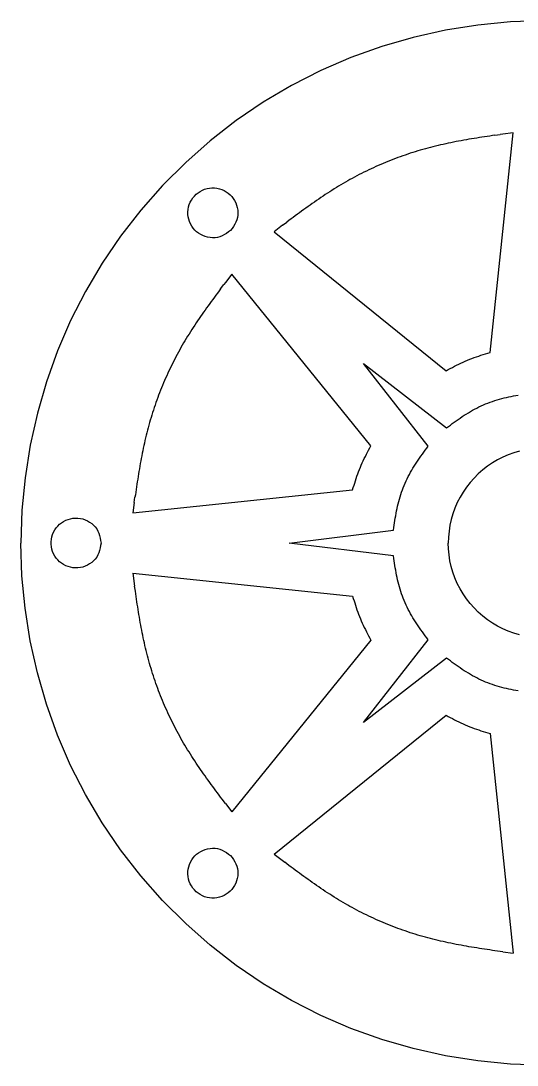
# Model space of a CAD drawing. Extents: x -3475 to 3475, y -2114 to 2114.
# Drawn here: x -1488 to -1187, y 70 to 705 of the extents above; entities that cross this region are included whole.
import ezdxf

# ---------------------------------------------------------------- set-up
doc = ezdxf.new("R2010")
doc.units = 0
doc.header["$MEASUREMENT"] = 0
doc.layers.get('0').update_dxf_attribs({"linetype": 'CONTINUOUS'})

msp = doc.modelspace()

# ---------------------------------------------------------------- linework, layer by layer
for p, q in [((-1170.8, 704.71), (-1190.72, 704.07)), ((-1230.27, 699.03), (-1249.73, 694.67)), ((-1210.57, 702.17), (-1230.27, 699.03)), ((-1190.72, 704.07), (-1210.57, 702.17)), ((-1249.73, 694.67), (-1268.88, 689.11)), ((-1268.88, 689.11), (-1287.65, 682.37)), ((-1287.65, 682.37), (-1305.96, 674.48)), ((-1305.96, 674.48), (-1323.73, 665.46)), ((-1323.73, 665.46), (-1340.88, 655.33)), ((-1340.88, 655.33), (-1357.35, 644.12)), ((-1357.35, 644.12), (-1373.08, 631.9)), ((-1203.3, 634.72), (-1204.89, 634.49)), ((-1201.72, 634.95), (-1203.3, 634.72)), ((-1203.09, 503.18), (-1189.05, 636.73)), ((-1200.14, 635.18), (-1201.72, 634.95)), ((-1200.14, 635.18), (-1196.97, 635.63)), ((-1195.39, 635.85), (-1196.97, 635.63)), ((-1189.05, 636.73), (-1195.39, 635.85)), ((-1373.08, 631.9), (-1388.02, 618.72)), ((-1236.23, 628.58), (-1237.78, 628.19)), ((-1234.68, 628.95), (-1236.23, 628.58)), ((-1233.13, 629.31), (-1234.68, 628.95)), ((-1231.58, 629.67), (-1233.13, 629.31)), ((-1230.02, 630.01), (-1231.58, 629.67)), ((-1228.46, 630.35), (-1230.02, 630.01)), ((-1226.9, 630.67), (-1228.46, 630.35)), ((-1225.34, 630.99), (-1226.9, 630.67)), ((-1223.77, 631.3), (-1225.34, 630.99)), ((-1222.21, 631.6), (-1223.77, 631.3)), ((-1220.64, 631.89), (-1222.21, 631.6)), ((-1219.07, 632.18), (-1220.64, 631.89)), ((-1217.5, 632.46), (-1219.07, 632.18)), ((-1215.93, 632.73), (-1217.5, 632.46)), ((-1214.35, 632.99), (-1215.93, 632.73)), ((-1212.78, 633.26), (-1214.35, 632.99)), ((-1211.2, 633.51), (-1212.78, 633.26)), ((-1209.62, 633.76), (-1211.2, 633.51)), ((-1208.04, 634.01), (-1209.62, 633.76)), ((-1206.47, 634.25), (-1208.04, 634.01)), ((-1204.89, 634.49), (-1206.47, 634.25)), ((-1257.64, 622.13), (-1259.14, 621.58)), ((-1256.13, 622.66), (-1257.64, 622.13)), ((-1254.62, 623.19), (-1256.13, 622.66)), ((-1253.1, 623.7), (-1254.62, 623.19)), ((-1251.58, 624.21), (-1253.1, 623.7)), ((-1250.06, 624.7), (-1251.58, 624.21)), ((-1248.54, 625.18), (-1250.06, 624.7)), ((-1247.01, 625.64), (-1248.54, 625.18)), ((-1245.48, 626.1), (-1247.01, 625.64)), ((-1243.94, 626.54), (-1245.48, 626.1)), ((-1242.41, 626.97), (-1243.94, 626.54)), ((-1240.87, 627.39), (-1242.41, 626.97)), ((-1239.33, 627.8), (-1240.87, 627.39)), ((-1237.78, 628.19), (-1239.33, 627.8)), ((-1388.02, 618.72), (-1402.11, 604.63)), ((-1272.47, 616.12), (-1273.93, 615.45)), ((-1271.01, 616.77), (-1272.47, 616.12)), ((-1269.54, 617.41), (-1271.01, 616.77)), ((-1268.07, 618.04), (-1269.54, 617.41)), ((-1266.59, 618.66), (-1268.07, 618.04)), ((-1265.11, 619.26), (-1266.59, 618.66)), ((-1263.62, 619.86), (-1265.11, 619.26)), ((-1262.13, 620.44), (-1263.62, 619.86)), ((-1260.64, 621.02), (-1262.13, 620.44)), ((-1259.14, 621.58), (-1260.64, 621.02)), ((-1285.39, 609.76), (-1286.8, 609)), ((-1283.98, 610.51), (-1285.39, 609.76)), ((-1282.56, 611.25), (-1283.98, 610.51)), ((-1281.14, 611.98), (-1282.56, 611.25)), ((-1279.71, 612.69), (-1281.14, 611.98)), ((-1278.27, 613.4), (-1279.71, 612.69)), ((-1276.83, 614.1), (-1278.27, 613.4)), ((-1275.38, 614.78), (-1276.83, 614.1)), ((-1273.93, 615.45), (-1275.38, 614.78)), ((-1402.11, 604.63), (-1415.3, 589.69)), ((-1375.04, 602.81), (-1373.55, 603.09)), ((-1373.55, 603.09), (-1372.05, 603.22)), ((-1372.05, 603.22), (-1370.54, 603.2)), ((-1370.54, 603.2), (-1369.04, 603.03)), ((-1369.04, 603.03), (-1367.56, 602.71)), ((-1296.46, 603.39), (-1297.82, 602.55)), ((-1295.1, 604.22), (-1296.46, 603.39)), ((-1293.73, 605.05), (-1295.1, 604.22)), ((-1292.36, 605.86), (-1293.73, 605.05)), ((-1290.98, 606.66), (-1292.36, 605.86)), ((-1289.59, 607.45), (-1290.98, 606.66)), ((-1288.2, 608.23), (-1289.59, 607.45)), ((-1286.8, 609), (-1288.2, 608.23)), ((-1384.52, 595.81), (-1383.68, 597.07)), ((-1383.68, 597.07), (-1382.73, 598.24)), ((-1382.73, 598.24), (-1381.66, 599.31)), ((-1381.66, 599.31), (-1380.48, 600.26)), ((-1380.48, 600.26), (-1379.22, 601.1)), ((-1379.22, 601.1), (-1377.89, 601.81)), ((-1377.89, 601.81), (-1376.49, 602.38)), ((-1376.49, 602.38), (-1375.04, 602.81)), ((-1367.56, 602.71), (-1366.12, 602.24)), ((-1366.12, 602.24), (-1364.73, 601.64)), ((-1364.73, 601.64), (-1363.41, 600.9)), ((-1363.41, 600.9), (-1362.17, 600.03)), ((-1362.17, 600.03), (-1361.03, 599.05)), ((-1361.03, 599.05), (-1359.99, 597.95)), ((-1359.99, 597.95), (-1359.07, 596.76)), ((-1359.07, 596.76), (-1358.27, 595.49)), ((-1305.84, 597.34), (-1307.16, 596.44)), ((-1304.51, 598.23), (-1305.84, 597.34)), ((-1303.18, 599.11), (-1304.51, 598.23)), ((-1301.85, 599.98), (-1303.18, 599.11)), ((-1300.51, 600.85), (-1301.85, 599.98)), ((-1299.17, 601.7), (-1300.51, 600.85)), ((-1297.82, 602.55), (-1299.17, 601.7)), ((-1386.5, 590.14), (-1386.22, 591.62)), ((-1386.22, 591.62), (-1385.8, 593.07)), ((-1385.8, 593.07), (-1385.22, 594.47)), ((-1385.22, 594.47), (-1384.52, 595.81)), ((-1358.27, 595.49), (-1357.59, 594.13)), ((-1357.59, 594.13), (-1357.05, 592.71)), ((-1357.05, 592.71), (-1356.65, 591.24)), ((-1356.65, 591.24), (-1356.39, 589.74)), ((-1314.99, 590.94), (-1316.28, 590.01)), ((-1313.69, 591.87), (-1314.99, 590.94)), ((-1312.39, 592.8), (-1313.69, 591.87)), ((-1311.09, 593.72), (-1312.39, 592.8)), ((-1309.78, 594.63), (-1311.09, 593.72)), ((-1308.47, 595.54), (-1309.78, 594.63)), ((-1307.16, 596.44), (-1308.47, 595.54)), ((-1415.3, 589.69), (-1427.53, 573.95)), ((-1386.63, 588.63), (-1386.5, 590.14)), ((-1386.62, 587.12), (-1386.63, 588.63)), ((-1386.45, 585.62), (-1386.62, 587.12)), ((-1386.13, 584.14), (-1386.45, 585.62)), ((-1385.66, 582.7), (-1386.13, 584.14)), ((-1356.55, 585.22), (-1356.95, 583.79)), ((-1356.33, 586.7), (-1356.55, 585.22)), ((-1356.39, 589.74), (-1356.28, 588.22)), ((-1356.28, 588.22), (-1356.33, 586.7)), ((-1324, 584.31), (-1325.27, 583.35)), ((-1322.72, 585.27), (-1324, 584.31)), ((-1321.43, 586.23), (-1322.72, 585.27)), ((-1320.15, 587.18), (-1321.43, 586.23)), ((-1318.86, 588.12), (-1320.15, 587.18)), ((-1317.58, 589.07), (-1318.86, 588.12)), ((-1316.28, 590.01), (-1317.58, 589.07)), ((-1385.06, 581.31), (-1385.66, 582.7)), ((-1384.32, 579.99), (-1385.06, 581.31)), ((-1383.45, 578.75), (-1384.32, 579.99)), ((-1382.47, 577.61), (-1383.45, 578.75)), ((-1381.37, 576.57), (-1382.47, 577.61)), ((-1359.86, 578.58), (-1360.76, 577.34)), ((-1359, 579.83), (-1359.86, 578.58)), ((-1358.2, 581.11), (-1359, 579.83)), ((-1357.51, 582.42), (-1358.2, 581.11)), ((-1356.95, 583.79), (-1357.51, 582.42)), ((-1329.1, 580.46), (-1334.19, 576.59)), ((-1329.1, 580.46), (-1326.55, 582.39)), ((-1325.27, 583.35), (-1326.55, 582.39)), ((-1427.53, 573.95), (-1438.74, 557.47)), ((-1380.18, 575.65), (-1381.37, 576.57)), ((-1378.91, 574.85), (-1380.18, 575.65)), ((-1377.55, 574.17), (-1378.91, 574.85)), ((-1376.13, 573.63), (-1377.55, 574.17)), ((-1374.66, 573.23), (-1376.13, 573.63)), ((-1373.16, 572.97), (-1374.66, 573.23)), ((-1371.63, 572.86), (-1373.16, 572.97)), ((-1370.12, 572.92), (-1371.63, 572.86)), ((-1368.64, 573.13), (-1370.12, 572.92)), ((-1367.21, 573.53), (-1368.64, 573.13)), ((-1365.84, 574.09), (-1367.21, 573.53)), ((-1364.52, 574.78), (-1365.84, 574.09)), ((-1363.25, 575.58), (-1364.52, 574.78)), ((-1362, 576.44), (-1363.25, 575.58)), ((-1360.76, 577.34), (-1362, 576.44)), ((-1334.19, 576.59), (-1229.84, 492.09)), ((-1438.74, 557.47), (-1448.88, 540.31)), ((-1360.01, 550.78), (-1363.88, 545.69)), ((-1275.51, 446.42), (-1360.01, 550.78)), ((-1448.88, 540.31), (-1457.9, 522.52)), ((-1367.73, 540.58), (-1368.69, 539.3)), ((-1366.77, 541.86), (-1367.73, 540.58)), ((-1366.77, 541.86), (-1364.84, 544.41)), ((-1363.88, 545.69), (-1364.84, 544.41)), ((-1372.48, 534.16), (-1373.42, 532.87)), ((-1371.54, 535.45), (-1372.48, 534.16)), ((-1370.59, 536.74), (-1371.54, 535.45)), ((-1369.64, 538.02), (-1370.59, 536.74)), ((-1368.69, 539.3), (-1369.64, 538.02)), ((-1377.13, 527.68), (-1378.05, 526.37)), ((-1376.21, 528.98), (-1377.13, 527.68)), ((-1375.29, 530.28), (-1376.21, 528.98)), ((-1374.36, 531.58), (-1375.29, 530.28)), ((-1373.42, 532.87), (-1374.36, 531.58)), ((-1457.9, 522.52), (-1465.79, 504.19)), ((-1381.64, 521.1), (-1382.52, 519.77)), ((-1380.75, 522.42), (-1381.64, 521.1)), ((-1379.86, 523.74), (-1380.75, 522.42)), ((-1378.95, 525.06), (-1379.86, 523.74)), ((-1378.05, 526.37), (-1378.95, 525.06)), ((-1385.97, 514.4), (-1386.81, 513.05)), ((-1385.12, 515.75), (-1385.97, 514.4)), ((-1384.26, 517.1), (-1385.12, 515.75)), ((-1383.39, 518.44), (-1384.26, 517.1)), ((-1382.52, 519.77), (-1383.39, 518.44)), ((-1389.27, 508.95), (-1390.07, 507.56)), ((-1388.46, 510.32), (-1389.27, 508.95)), ((-1387.64, 511.69), (-1388.46, 510.32)), ((-1386.81, 513.05), (-1387.64, 511.69)), ((-1465.79, 504.19), (-1472.53, 485.4)), ((-1393.17, 501.98), (-1393.92, 500.57)), ((-1392.42, 503.38), (-1393.17, 501.98)), ((-1391.64, 504.78), (-1392.42, 503.38)), ((-1390.86, 506.18), (-1391.64, 504.78)), ((-1390.07, 507.56), (-1390.86, 506.18)), ((-1210.01, 501), (-1208.63, 501.46)), ((-1208.63, 501.46), (-1207.25, 501.9)), ((-1207.25, 501.9), (-1205.87, 502.33)), ((-1205.87, 502.33), (-1204.48, 502.76)), ((-1204.48, 502.76), (-1203.09, 503.18)), ((-1396.11, 496.29), (-1396.81, 494.86)), ((-1395.39, 497.72), (-1396.11, 496.29)), ((-1394.66, 499.15), (-1395.39, 497.72)), ((-1393.92, 500.57), (-1394.66, 499.15)), ((-1279.92, 496.5), (-1229.58, 457.29)), ((-1240.71, 446.17), (-1279.92, 496.5)), ((-1224.7, 494.8), (-1223.41, 495.45)), ((-1223.41, 495.45), (-1222.1, 496.09)), ((-1222.1, 496.09), (-1220.79, 496.71)), ((-1220.79, 496.71), (-1219.47, 497.32)), ((-1219.47, 497.32), (-1218.15, 497.9)), ((-1218.15, 497.9), (-1216.81, 498.47)), ((-1216.81, 498.47), (-1215.46, 499.02)), ((-1215.46, 499.02), (-1214.11, 499.54)), ((-1214.11, 499.54), (-1212.75, 500.05)), ((-1212.75, 500.05), (-1211.39, 500.53)), ((-1211.39, 500.53), (-1210.01, 501)), ((-1399.53, 489.06), (-1400.18, 487.6)), ((-1398.87, 490.52), (-1399.53, 489.06)), ((-1398.19, 491.97), (-1398.87, 490.52)), ((-1397.51, 493.42), (-1398.19, 491.97)), ((-1396.81, 494.86), (-1397.51, 493.42)), ((-1229.84, 492.09), (-1228.56, 492.78)), ((-1228.56, 492.78), (-1227.27, 493.46)), ((-1227.27, 493.46), (-1225.99, 494.13)), ((-1225.99, 494.13), (-1224.7, 494.8)), ((-1472.53, 485.4), (-1478.08, 466.23)), ((-1402.07, 483.18), (-1402.68, 481.7)), ((-1401.45, 484.66), (-1402.07, 483.18)), ((-1400.82, 486.13), (-1401.45, 484.66)), ((-1400.18, 487.6), (-1400.82, 486.13)), ((-1404.43, 477.23), (-1404.99, 475.73)), ((-1403.86, 478.72), (-1404.43, 477.23)), ((-1403.27, 480.21), (-1403.86, 478.72)), ((-1402.68, 481.7), (-1403.27, 480.21)), ((-1193.17, 475.86), (-1191.73, 476.18)), ((-1191.73, 476.18), (-1190.29, 476.47)), ((-1190.29, 476.47), (-1188.85, 476.75)), ((-1188.85, 476.75), (-1187.4, 477.02)), ((-1187.4, 477.02), (-1185.95, 477.26)), ((-1407.12, 469.69), (-1407.62, 468.17)), ((-1406.6, 471.2), (-1407.12, 469.69)), ((-1406.08, 472.72), (-1406.6, 471.2)), ((-1405.54, 474.22), (-1406.08, 472.72)), ((-1404.99, 475.73), (-1405.54, 474.22)), ((-1211.16, 469.41), (-1209.84, 470.06)), ((-1209.84, 470.06), (-1208.5, 470.69)), ((-1208.5, 470.69), (-1207.15, 471.3)), ((-1207.15, 471.3), (-1205.8, 471.88)), ((-1205.8, 471.88), (-1204.43, 472.43)), ((-1204.43, 472.43), (-1203.05, 472.95)), ((-1203.05, 472.95), (-1201.66, 473.45)), ((-1201.66, 473.45), (-1200.26, 473.92)), ((-1200.26, 473.92), (-1198.86, 474.36)), ((-1198.86, 474.36), (-1197.45, 474.78)), ((-1197.45, 474.78), (-1196.03, 475.17)), ((-1196.03, 475.17), (-1194.6, 475.53)), ((-1194.6, 475.53), (-1193.17, 475.86)), ((-1478.08, 466.23), (-1482.44, 446.77)), ((-1409.06, 463.6), (-1409.51, 462.07)), ((-1408.59, 465.13), (-1409.06, 463.6)), ((-1408.11, 466.65), (-1408.59, 465.13)), ((-1407.62, 468.17), (-1408.11, 466.65)), ((-1222.44, 462.5), (-1221.23, 463.34)), ((-1221.23, 463.34), (-1220.02, 464.17)), ((-1220.02, 464.17), (-1218.79, 464.98)), ((-1218.79, 464.98), (-1217.55, 465.77)), ((-1217.55, 465.77), (-1216.3, 466.54)), ((-1216.3, 466.54), (-1215.04, 467.3)), ((-1215.04, 467.3), (-1213.76, 468.03)), ((-1213.76, 468.03), (-1212.47, 468.73)), ((-1212.47, 468.73), (-1211.16, 469.41)), ((-1410.81, 457.45), (-1411.21, 455.91)), ((-1410.39, 458.99), (-1410.81, 457.45)), ((-1409.96, 460.53), (-1410.39, 458.99)), ((-1409.51, 462.07), (-1409.96, 460.53)), ((-1229.58, 457.29), (-1228.4, 458.17)), ((-1228.4, 458.17), (-1227.22, 459.05)), ((-1227.22, 459.05), (-1226.03, 459.92)), ((-1226.03, 459.92), (-1224.84, 460.79)), ((-1224.84, 460.79), (-1223.64, 461.65)), ((-1223.64, 461.65), (-1222.44, 462.5)), ((-1412.37, 451.27), (-1412.73, 449.72)), ((-1411.99, 452.82), (-1412.37, 451.27)), ((-1411.61, 454.37), (-1411.99, 452.82)), ((-1411.21, 455.91), (-1411.61, 454.37)), ((-1482.44, 446.77), (-1485.58, 427.08)), ((-1413.76, 445.05), (-1414.09, 443.49)), ((-1413.43, 446.61), (-1413.76, 445.05)), ((-1413.08, 448.16), (-1413.43, 446.61)), ((-1412.73, 449.72), (-1413.08, 448.16)), ((-1276.87, 443.86), (-1276.19, 445.14)), ((-1276.19, 445.14), (-1275.51, 446.42)), ((-1242.47, 443.8), (-1241.59, 444.99)), ((-1241.59, 444.99), (-1240.71, 446.17)), ((-1415.01, 438.79), (-1415.31, 437.23)), ((-1414.71, 440.36), (-1415.01, 438.79)), ((-1414.4, 441.93), (-1414.71, 440.36)), ((-1414.09, 443.49), (-1414.4, 441.93)), ((-1280.13, 437.38), (-1279.51, 438.69)), ((-1279.51, 438.69), (-1278.87, 439.99)), ((-1278.87, 439.99), (-1278.21, 441.29)), ((-1278.21, 441.29), (-1277.55, 442.58)), ((-1277.55, 442.58), (-1276.87, 443.86)), ((-1246.77, 437.82), (-1245.93, 439.03)), ((-1245.93, 439.03), (-1245.08, 440.23)), ((-1245.08, 440.23), (-1244.22, 441.43)), ((-1244.22, 441.43), (-1243.35, 442.62)), ((-1243.35, 442.62), (-1242.47, 443.8)), ((-1198.61, 437.94), (-1201.72, 436.1)), ((-1195.38, 439.58), (-1198.61, 437.94)), ((-1192.05, 441.02), (-1195.38, 439.58)), ((-1188.63, 442.24), (-1192.05, 441.02)), ((-1185.15, 443.25), (-1188.63, 442.24)), ((-1416.14, 432.51), (-1416.41, 430.94)), ((-1415.87, 434.09), (-1416.14, 432.51)), ((-1415.59, 435.66), (-1415.87, 434.09)), ((-1415.31, 437.23), (-1415.59, 435.66)), ((-1282.96, 430.7), (-1282.43, 432.05)), ((-1282.43, 432.05), (-1281.88, 433.4)), ((-1281.88, 433.4), (-1281.32, 434.73)), ((-1281.32, 434.73), (-1280.73, 436.06)), ((-1280.73, 436.06), (-1280.13, 437.38)), ((-1251.45, 430.35), (-1250.72, 431.62)), ((-1250.72, 431.62), (-1249.97, 432.89)), ((-1249.97, 432.89), (-1249.2, 434.14)), ((-1249.2, 434.14), (-1248.4, 435.38)), ((-1248.4, 435.38), (-1247.59, 436.6)), ((-1247.59, 436.6), (-1246.77, 437.82)), ((-1207.58, 431.84), (-1210.3, 429.45)), ((-1204.72, 434.06), (-1207.58, 431.84)), ((-1201.72, 436.1), (-1204.72, 434.06)), ((-1485.58, 427.08), (-1487.48, 407.26)), ((-1417.18, 426.21), (-1417.42, 424.63)), ((-1416.93, 427.79), (-1417.18, 426.21)), ((-1416.67, 429.36), (-1416.93, 427.79)), ((-1416.41, 430.94), (-1416.67, 429.36)), ((-1285.31, 423.84), (-1284.87, 425.22)), ((-1284.87, 425.22), (-1284.42, 426.6)), ((-1284.42, 426.6), (-1283.95, 427.97)), ((-1283.95, 427.97), (-1283.46, 429.34)), ((-1283.46, 429.34), (-1282.96, 430.7)), ((-1254.12, 425.09), (-1253.49, 426.42)), ((-1253.49, 426.42), (-1252.83, 427.74)), ((-1252.83, 427.74), (-1252.15, 429.05)), ((-1252.15, 429.05), (-1251.45, 430.35)), ((-1212.86, 426.88), (-1215.26, 424.17)), ((-1210.3, 429.45), (-1212.86, 426.88)), ((-1420.14, 405.64), (-1286.6, 419.68)), ((-1418.14, 419.89), (-1418.37, 418.31)), ((-1417.9, 421.47), (-1418.14, 419.89)), ((-1417.67, 423.05), (-1417.9, 421.47)), ((-1417.42, 424.63), (-1417.67, 423.05)), ((-1286.6, 419.68), (-1286.17, 421.07)), ((-1286.17, 421.07), (-1285.75, 422.45)), ((-1285.75, 422.45), (-1285.31, 423.84)), ((-1256.87, 418.24), (-1256.38, 419.63)), ((-1256.38, 419.63), (-1255.85, 421.01)), ((-1255.85, 421.01), (-1255.3, 422.38)), ((-1255.3, 422.38), (-1254.72, 423.74)), ((-1254.72, 423.74), (-1254.12, 425.09)), ((-1217.48, 421.31), (-1219.52, 418.31)), ((-1215.26, 424.17), (-1217.48, 421.31)), ((-1419.27, 411.98), (-1418.82, 415.14)), ((-1418.6, 416.73), (-1418.82, 415.14)), ((-1418.37, 418.31), (-1418.6, 416.73)), ((-1258.95, 411.18), (-1258.59, 412.61)), ((-1258.59, 412.61), (-1258.2, 414.03)), ((-1258.2, 414.03), (-1257.79, 415.44)), ((-1257.79, 415.44), (-1257.35, 416.85)), ((-1257.35, 416.85), (-1256.87, 418.24)), ((-1221.36, 415.19), (-1223, 411.95)), ((-1219.52, 418.31), (-1221.36, 415.19)), ((-1487.48, 407.26), (-1488.12, 387.38)), ((-1419.27, 411.98), (-1420.14, 405.64)), ((-1260.18, 405.43), (-1259.9, 406.88)), ((-1259.9, 406.88), (-1259.6, 408.32)), ((-1259.6, 408.32), (-1259.29, 409.75)), ((-1259.29, 409.75), (-1258.95, 411.18)), ((-1224.44, 408.62), (-1225.66, 405.21)), ((-1223, 411.95), (-1224.44, 408.62)), ((-1463.46, 399.7), (-1462.19, 400.52)), ((-1462.19, 400.52), (-1460.84, 401.2)), ((-1460.84, 401.2), (-1459.43, 401.75)), ((-1459.43, 401.75), (-1457.97, 402.16)), ((-1457.97, 402.16), (-1456.48, 402.43)), ((-1456.48, 402.43), (-1454.98, 402.54)), ((-1454.98, 402.54), (-1453.47, 402.5)), ((-1453.47, 402.5), (-1451.98, 402.31)), ((-1451.98, 402.31), (-1450.51, 401.98)), ((-1450.51, 401.98), (-1449.07, 401.5)), ((-1449.07, 401.5), (-1447.69, 400.88)), ((-1447.69, 400.88), (-1446.36, 400.12)), ((-1446.36, 400.12), (-1445.11, 399.24)), ((-1261.16, 399.62), (-1260.93, 401.08)), ((-1260.93, 401.08), (-1260.69, 402.53)), ((-1260.69, 402.53), (-1260.44, 403.98)), ((-1260.44, 403.98), (-1260.18, 405.43)), ((-1226.67, 401.72), (-1227.46, 398.18)), ((-1225.66, 405.21), (-1226.67, 401.72)), ((-1468.85, 392.57), (-1468.27, 393.97)), ((-1468.27, 393.97), (-1467.54, 395.29)), ((-1467.54, 395.29), (-1466.69, 396.54)), ((-1466.69, 396.54), (-1465.72, 397.7)), ((-1465.72, 397.7), (-1464.64, 398.75)), ((-1464.64, 398.75), (-1463.46, 399.7)), ((-1445.11, 399.24), (-1443.96, 398.24)), ((-1443.96, 398.24), (-1442.93, 397.13)), ((-1442.93, 397.13), (-1442.04, 395.93)), ((-1442.04, 395.93), (-1441.3, 394.64)), ((-1441.3, 394.64), (-1440.73, 393.27)), ((-1325.12, 387.38), (-1261.81, 395.25)), ((-1261.81, 395.25), (-1261.6, 396.71)), ((-1261.6, 396.71), (-1261.38, 398.17)), ((-1261.38, 398.17), (-1261.16, 399.62)), ((-1228.03, 394.6), (-1228.38, 391)), ((-1227.46, 398.18), (-1228.03, 394.6)), ((-1487.48, 367.51), (-1488.12, 387.38)), ((-1469.75, 388.14), (-1469.6, 389.65)), ((-1469.75, 386.63), (-1469.75, 388.14)), ((-1469.6, 389.65), (-1469.3, 391.13)), ((-1469.3, 391.13), (-1468.85, 392.57)), ((-1440.73, 393.27), (-1440.29, 391.85)), ((-1440.29, 391.85), (-1439.95, 390.39)), ((-1439.95, 390.39), (-1439.68, 388.89)), ((-1439.68, 388.89), (-1439.44, 387.38)), ((-1439.44, 387.38), (-1439.68, 385.87)), ((-1261.81, 379.52), (-1325.12, 387.38)), ((-1228.38, 391), (-1228.5, 387.38)), ((-1228.38, 383.77), (-1228.5, 387.38)), ((-1469.6, 385.12), (-1469.75, 386.63)), ((-1469.3, 383.64), (-1469.6, 385.12)), ((-1468.85, 382.2), (-1469.3, 383.64)), ((-1468.27, 380.8), (-1468.85, 382.2)), ((-1467.55, 379.47), (-1468.27, 380.8)), ((-1440.73, 381.49), (-1441.31, 380.13)), ((-1440.29, 382.91), (-1440.73, 381.49)), ((-1439.95, 384.38), (-1440.29, 382.91)), ((-1439.68, 385.87), (-1439.95, 384.38)), ((-1228.03, 380.17), (-1228.38, 383.77)), ((-1466.69, 378.23), (-1467.55, 379.47)), ((-1465.72, 377.07), (-1466.69, 378.23)), ((-1464.64, 376.01), (-1465.72, 377.07)), ((-1463.46, 375.07), (-1464.64, 376.01)), ((-1462.19, 374.25), (-1463.46, 375.07)), ((-1446.37, 374.64), (-1447.69, 373.89)), ((-1445.12, 375.53), (-1446.37, 374.64)), ((-1443.97, 376.53), (-1445.12, 375.53)), ((-1442.93, 377.63), (-1443.97, 376.53)), ((-1442.04, 378.84), (-1442.93, 377.63)), ((-1441.31, 380.13), (-1442.04, 378.84)), ((-1261.59, 378.06), (-1261.81, 379.52)), ((-1261.37, 376.6), (-1261.59, 378.06)), ((-1261.15, 375.14), (-1261.37, 376.6)), ((-1260.92, 373.69), (-1261.15, 375.14)), ((-1227.46, 376.59), (-1228.03, 380.17)), ((-1226.67, 373.05), (-1227.46, 376.59)), ((-1460.84, 373.56), (-1462.19, 374.25)), ((-1459.43, 373.01), (-1460.84, 373.56)), ((-1457.98, 372.6), (-1459.43, 373.01)), ((-1456.49, 372.34), (-1457.98, 372.6)), ((-1454.98, 372.22), (-1456.49, 372.34)), ((-1453.48, 372.26), (-1454.98, 372.22)), ((-1451.98, 372.45), (-1453.48, 372.26)), ((-1450.51, 372.79), (-1451.98, 372.45)), ((-1449.08, 373.27), (-1450.51, 372.79)), ((-1447.69, 373.89), (-1449.08, 373.27)), ((-1420.14, 369.13), (-1286.6, 355.09)), ((-1420.14, 369.13), (-1419.05, 361.21)), ((-1260.68, 372.23), (-1260.92, 373.69)), ((-1260.43, 370.78), (-1260.68, 372.23)), ((-1260.17, 369.34), (-1260.43, 370.78)), ((-1259.89, 367.89), (-1260.17, 369.34)), ((-1225.66, 369.56), (-1226.67, 373.05)), ((-1224.44, 366.15), (-1225.66, 369.56)), ((-1485.58, 347.68), (-1487.48, 367.51)), ((-1259.59, 366.45), (-1259.89, 367.89)), ((-1259.28, 365.02), (-1259.59, 366.45)), ((-1258.94, 363.58), (-1259.28, 365.02)), ((-1258.58, 362.16), (-1258.94, 363.58)), ((-1258.19, 360.74), (-1258.58, 362.16)), ((-1223, 362.81), (-1224.44, 366.15)), ((-1221.36, 359.58), (-1223, 362.81)), ((-1418.6, 358.04), (-1419.05, 361.21)), ((-1418.37, 356.46), (-1418.6, 358.04)), ((-1418.14, 354.88), (-1418.37, 356.46)), ((-1257.78, 359.33), (-1258.19, 360.74)), ((-1257.33, 357.92), (-1257.78, 359.33)), ((-1256.86, 356.53), (-1257.33, 357.92)), ((-1256.37, 355.14), (-1256.86, 356.53)), ((-1219.52, 356.46), (-1221.36, 359.58)), ((-1217.48, 353.46), (-1219.52, 356.46)), ((-1417.9, 353.3), (-1418.14, 354.88)), ((-1417.67, 351.72), (-1417.9, 353.3)), ((-1417.42, 350.14), (-1417.67, 351.72)), ((-1417.18, 348.56), (-1417.42, 350.14)), ((-1286.6, 355.09), (-1286.17, 353.7)), ((-1286.17, 353.7), (-1285.75, 352.31)), ((-1285.75, 352.31), (-1285.31, 350.93)), ((-1285.31, 350.93), (-1284.87, 349.55)), ((-1284.87, 349.55), (-1284.42, 348.17)), ((-1255.84, 353.76), (-1256.37, 355.14)), ((-1255.29, 352.39), (-1255.84, 353.76)), ((-1254.71, 351.03), (-1255.29, 352.39)), ((-1254.11, 349.68), (-1254.71, 351.03)), ((-1253.48, 348.35), (-1254.11, 349.68)), ((-1215.26, 350.6), (-1217.48, 353.46)), ((-1212.86, 347.89), (-1215.26, 350.6)), ((-1482.44, 328), (-1485.58, 347.68)), ((-1416.93, 346.98), (-1417.18, 348.56)), ((-1416.67, 345.4), (-1416.93, 346.98)), ((-1416.41, 343.83), (-1416.67, 345.4)), ((-1416.14, 342.26), (-1416.41, 343.83)), ((-1284.42, 348.17), (-1283.95, 346.8)), ((-1283.95, 346.8), (-1283.46, 345.43)), ((-1283.46, 345.43), (-1282.96, 344.07)), ((-1282.96, 344.07), (-1282.43, 342.72)), ((-1282.43, 342.72), (-1281.88, 341.37)), ((-1252.82, 347.03), (-1253.48, 348.35)), ((-1252.14, 345.72), (-1252.82, 347.03)), ((-1251.44, 344.43), (-1252.14, 345.72)), ((-1250.71, 343.15), (-1251.44, 344.43)), ((-1249.96, 341.88), (-1250.71, 343.15)), ((-1210.3, 345.32), (-1212.86, 347.89)), ((-1207.58, 342.93), (-1210.3, 345.32)), ((-1204.72, 340.7), (-1207.58, 342.93)), ((-1415.87, 340.68), (-1416.14, 342.26)), ((-1415.59, 339.11), (-1415.87, 340.68)), ((-1415.31, 337.54), (-1415.59, 339.11)), ((-1415.01, 335.97), (-1415.31, 337.54)), ((-1281.88, 341.37), (-1281.32, 340.04)), ((-1281.32, 340.04), (-1280.73, 338.71)), ((-1280.73, 338.71), (-1280.13, 337.39)), ((-1280.13, 337.39), (-1279.51, 336.08)), ((-1249.19, 340.63), (-1249.96, 341.88)), ((-1248.39, 339.39), (-1249.19, 340.63)), ((-1247.58, 338.17), (-1248.39, 339.39)), ((-1246.76, 336.95), (-1247.58, 338.17)), ((-1245.92, 335.74), (-1246.76, 336.95)), ((-1201.72, 338.67), (-1204.72, 340.7)), ((-1198.61, 336.83), (-1201.72, 338.67)), ((-1195.38, 335.18), (-1198.61, 336.83)), ((-1414.71, 334.41), (-1415.01, 335.97)), ((-1414.4, 332.84), (-1414.71, 334.41)), ((-1414.09, 331.28), (-1414.4, 332.84)), ((-1413.76, 329.72), (-1414.09, 331.28)), ((-1279.51, 336.08), (-1278.87, 334.78)), ((-1278.87, 334.78), (-1278.21, 333.48)), ((-1278.21, 333.48), (-1277.55, 332.19)), ((-1277.55, 332.19), (-1276.87, 330.91)), ((-1276.87, 330.91), (-1276.19, 329.63)), ((-1245.07, 334.54), (-1245.92, 335.74)), ((-1244.21, 333.35), (-1245.07, 334.54)), ((-1243.34, 332.16), (-1244.21, 333.35)), ((-1242.47, 330.97), (-1243.34, 332.16)), ((-1241.59, 329.78), (-1242.47, 330.97)), ((-1192.05, 333.75), (-1195.38, 335.18)), ((-1188.63, 332.53), (-1192.05, 333.75)), ((-1185.15, 331.51), (-1188.63, 332.53)), ((-1478.08, 308.53), (-1482.44, 328)), ((-1413.43, 328.16), (-1413.76, 329.72)), ((-1413.08, 326.61), (-1413.43, 328.16)), ((-1412.73, 325.05), (-1413.08, 326.61)), ((-1412.37, 323.5), (-1412.73, 325.05)), ((-1275.51, 328.34), (-1360.01, 223.99)), ((-1279.92, 278.27), (-1240.71, 328.6)), ((-1276.19, 329.63), (-1275.51, 328.34)), ((-1240.71, 328.6), (-1241.59, 329.78)), ((-1411.99, 321.95), (-1412.37, 323.5)), ((-1411.61, 320.4), (-1411.99, 321.95)), ((-1411.21, 318.86), (-1411.61, 320.4)), ((-1410.81, 317.31), (-1411.21, 318.86)), ((-1229.58, 317.48), (-1279.92, 278.27)), ((-1228.4, 316.6), (-1229.58, 317.48)), ((-1410.39, 315.77), (-1410.81, 317.31)), ((-1409.96, 314.24), (-1410.39, 315.77)), ((-1409.51, 312.7), (-1409.96, 314.24)), ((-1409.06, 311.17), (-1409.51, 312.7)), ((-1408.59, 309.64), (-1409.06, 311.17)), ((-1227.22, 315.72), (-1228.4, 316.6)), ((-1226.03, 314.84), (-1227.22, 315.72)), ((-1224.84, 313.98), (-1226.03, 314.84)), ((-1223.64, 313.12), (-1224.84, 313.98)), ((-1222.44, 312.26), (-1223.64, 313.12)), ((-1221.23, 311.43), (-1222.44, 312.26)), ((-1220.02, 310.6), (-1221.23, 311.43)), ((-1472.53, 289.37), (-1478.08, 308.53)), ((-1408.11, 308.12), (-1408.59, 309.64)), ((-1407.62, 306.6), (-1408.11, 308.12)), ((-1407.12, 305.08), (-1407.62, 306.6)), ((-1406.6, 303.56), (-1407.12, 305.08)), ((-1218.79, 309.79), (-1220.02, 310.6)), ((-1217.55, 309), (-1218.79, 309.79)), ((-1216.3, 308.22), (-1217.55, 309)), ((-1215.04, 307.47), (-1216.3, 308.22)), ((-1213.76, 306.74), (-1215.04, 307.47)), ((-1212.46, 306.04), (-1213.76, 306.74)), ((-1211.16, 305.36), (-1212.46, 306.04)), ((-1209.83, 304.7), (-1211.16, 305.36)), ((-1208.5, 304.07), (-1209.83, 304.7)), ((-1406.08, 302.05), (-1406.6, 303.56)), ((-1405.54, 300.55), (-1406.08, 302.05)), ((-1404.99, 299.04), (-1405.54, 300.55)), ((-1404.43, 297.54), (-1404.99, 299.04)), ((-1207.15, 303.47), (-1208.5, 304.07)), ((-1205.8, 302.89), (-1207.15, 303.47)), ((-1204.43, 302.34), (-1205.8, 302.89)), ((-1203.05, 301.82), (-1204.43, 302.34)), ((-1201.66, 301.32), (-1203.05, 301.82)), ((-1200.26, 300.85), (-1201.66, 301.32)), ((-1198.86, 300.4), (-1200.26, 300.85)), ((-1197.44, 299.99), (-1198.86, 300.4)), ((-1196.02, 299.6), (-1197.44, 299.99)), ((-1194.6, 299.24), (-1196.02, 299.6)), ((-1193.17, 298.9), (-1194.6, 299.24)), ((-1191.73, 298.59), (-1193.17, 298.9)), ((-1190.29, 298.29), (-1191.73, 298.59)), ((-1188.85, 298.01), (-1190.29, 298.29)), ((-1403.86, 296.05), (-1404.43, 297.54)), ((-1403.27, 294.56), (-1403.86, 296.05)), ((-1402.68, 293.07), (-1403.27, 294.56)), ((-1402.07, 291.59), (-1402.68, 293.07)), ((-1187.4, 297.75), (-1188.85, 298.01)), ((-1185.95, 297.5), (-1187.4, 297.75)), ((-1465.79, 270.58), (-1472.53, 289.37)), ((-1401.45, 290.11), (-1402.07, 291.59)), ((-1400.82, 288.64), (-1401.45, 290.11)), ((-1400.18, 287.17), (-1400.82, 288.64)), ((-1399.53, 285.71), (-1400.18, 287.17)), ((-1398.87, 284.25), (-1399.53, 285.71)), ((-1398.19, 282.8), (-1398.87, 284.25)), ((-1397.51, 281.35), (-1398.19, 282.8)), ((-1396.81, 279.91), (-1397.51, 281.35)), ((-1396.11, 278.48), (-1396.81, 279.91)), ((-1334.19, 198.17), (-1229.84, 282.68)), ((-1229.84, 282.68), (-1228.56, 281.99)), ((-1228.56, 281.99), (-1227.27, 281.31)), ((-1227.27, 281.31), (-1225.99, 280.64)), ((-1225.99, 280.64), (-1224.7, 279.97)), ((-1224.7, 279.97), (-1223.41, 279.32)), ((-1223.41, 279.32), (-1222.1, 278.68)), ((-1395.39, 277.05), (-1396.11, 278.48)), ((-1394.66, 275.62), (-1395.39, 277.05)), ((-1393.92, 274.2), (-1394.66, 275.62)), ((-1393.17, 272.79), (-1393.92, 274.2)), ((-1222.1, 278.68), (-1220.79, 278.05)), ((-1220.79, 278.05), (-1219.47, 277.45)), ((-1219.47, 277.45), (-1218.15, 276.87)), ((-1218.15, 276.87), (-1216.81, 276.3)), ((-1216.81, 276.3), (-1215.46, 275.75)), ((-1215.46, 275.75), (-1214.11, 275.23)), ((-1214.11, 275.23), (-1212.75, 274.72)), ((-1212.75, 274.72), (-1211.39, 274.23)), ((-1211.39, 274.23), (-1210.01, 273.77)), ((-1210.01, 273.77), (-1208.63, 273.31)), ((-1208.63, 273.31), (-1207.25, 272.87)), ((-1457.9, 252.25), (-1465.79, 270.58)), ((-1392.42, 271.38), (-1393.17, 272.79)), ((-1391.64, 269.98), (-1392.42, 271.38)), ((-1390.86, 268.59), (-1391.64, 269.98)), ((-1390.07, 267.2), (-1390.86, 268.59)), ((-1389.27, 265.82), (-1390.07, 267.2)), ((-1207.25, 272.87), (-1205.87, 272.44)), ((-1205.87, 272.44), (-1204.48, 272.01)), ((-1204.48, 272.01), (-1203.09, 271.59)), ((-1203.09, 271.59), (-1189.05, 138.04)), ((-1388.46, 264.45), (-1389.27, 265.82)), ((-1387.64, 263.08), (-1388.46, 264.45)), ((-1386.81, 261.72), (-1387.64, 263.08)), ((-1385.97, 260.37), (-1386.81, 261.72)), ((-1385.12, 259.02), (-1385.97, 260.37)), ((-1384.26, 257.67), (-1385.12, 259.02)), ((-1383.39, 256.33), (-1384.26, 257.67)), ((-1382.52, 255), (-1383.39, 256.33)), ((-1381.64, 253.67), (-1382.52, 255)), ((-1448.88, 234.46), (-1457.9, 252.25)), ((-1380.75, 252.35), (-1381.64, 253.67)), ((-1379.86, 251.03), (-1380.75, 252.35)), ((-1378.95, 249.71), (-1379.86, 251.03)), ((-1378.05, 248.4), (-1378.95, 249.71)), ((-1377.13, 247.09), (-1378.05, 248.4)), ((-1376.21, 245.79), (-1377.13, 247.09)), ((-1375.29, 244.49), (-1376.21, 245.79)), ((-1374.36, 243.19), (-1375.29, 244.49)), ((-1373.42, 241.9), (-1374.36, 243.19)), ((-1372.48, 240.61), (-1373.42, 241.9)), ((-1371.54, 239.32), (-1372.48, 240.61)), ((-1370.59, 238.03), (-1371.54, 239.32)), ((-1369.64, 236.75), (-1370.59, 238.03)), ((-1368.69, 235.47), (-1369.64, 236.75)), ((-1367.73, 234.19), (-1368.69, 235.47)), ((-1438.74, 217.3), (-1448.88, 234.46)), ((-1366.77, 232.91), (-1367.73, 234.19)), ((-1365.81, 231.63), (-1366.77, 232.91)), ((-1363.88, 229.08), (-1365.81, 231.63)), ((-1363.88, 229.08), (-1360.01, 223.99)), ((-1427.53, 200.82), (-1438.74, 217.3)), ((-1415.3, 185.08), (-1427.53, 200.82)), ((-1383.45, 196.01), (-1382.47, 197.16)), ((-1382.47, 197.16), (-1381.38, 198.19)), ((-1381.38, 198.19), (-1380.18, 199.12)), ((-1380.18, 199.12), (-1378.91, 199.92)), ((-1378.91, 199.92), (-1377.55, 200.59)), ((-1377.55, 200.59), (-1376.14, 201.13)), ((-1376.14, 201.13), (-1374.66, 201.54)), ((-1374.66, 201.54), (-1373.16, 201.8)), ((-1373.16, 201.8), (-1371.64, 201.9)), ((-1371.64, 201.9), (-1370.12, 201.85)), ((-1370.12, 201.85), (-1368.64, 201.63)), ((-1368.64, 201.63), (-1367.21, 201.24)), ((-1367.21, 201.24), (-1365.84, 200.68)), ((-1365.84, 200.68), (-1364.53, 199.99)), ((-1364.53, 199.99), (-1363.25, 199.19)), ((-1363.25, 199.19), (-1362, 198.33)), ((-1362, 198.33), (-1360.76, 197.43)), ((-1360.76, 197.43), (-1359.86, 196.19)), ((-1334.19, 198.17), (-1327.83, 193.34)), ((-1386.45, 189.15), (-1386.13, 190.63)), ((-1386.13, 190.63), (-1385.66, 192.06)), ((-1385.66, 192.06), (-1385.06, 193.45)), ((-1385.06, 193.45), (-1384.32, 194.77)), ((-1384.32, 194.77), (-1383.45, 196.01)), ((-1359.86, 196.19), (-1359, 194.94)), ((-1359, 194.94), (-1358.2, 193.66)), ((-1358.2, 193.66), (-1357.51, 192.35)), ((-1357.51, 192.35), (-1356.95, 190.98)), ((-1356.95, 190.98), (-1356.55, 189.55)), ((-1325.27, 191.41), (-1327.83, 193.34)), ((-1324, 190.46), (-1325.27, 191.41)), ((-1322.72, 189.5), (-1324, 190.46)), ((-1402.11, 170.14), (-1415.3, 185.08)), ((-1386.64, 186.13), (-1386.62, 187.65)), ((-1386.5, 184.63), (-1386.64, 186.13)), ((-1386.62, 187.65), (-1386.45, 189.15)), ((-1386.22, 183.14), (-1386.5, 184.63)), ((-1356.39, 185.03), (-1356.65, 183.52)), ((-1356.55, 189.55), (-1356.33, 188.07)), ((-1356.28, 186.55), (-1356.39, 185.03)), ((-1356.33, 188.07), (-1356.28, 186.55)), ((-1321.43, 188.54), (-1322.72, 189.5)), ((-1320.15, 187.59), (-1321.43, 188.54)), ((-1318.86, 186.65), (-1320.15, 187.59)), ((-1317.58, 185.7), (-1318.86, 186.65)), ((-1316.28, 184.76), (-1317.58, 185.7)), ((-1314.99, 183.83), (-1316.28, 184.76)), ((-1385.8, 181.7), (-1386.22, 183.14)), ((-1385.22, 180.3), (-1385.8, 181.7)), ((-1384.52, 178.96), (-1385.22, 180.3)), ((-1383.68, 177.7), (-1384.52, 178.96)), ((-1359.07, 178), (-1359.99, 176.81)), ((-1358.27, 179.28), (-1359.07, 178)), ((-1357.59, 180.64), (-1358.27, 179.28)), ((-1357.05, 182.05), (-1357.59, 180.64)), ((-1356.65, 183.52), (-1357.05, 182.05)), ((-1313.69, 182.9), (-1314.99, 183.83)), ((-1312.39, 181.97), (-1313.69, 182.9)), ((-1311.09, 181.05), (-1312.39, 181.97)), ((-1309.78, 180.14), (-1311.09, 181.05)), ((-1308.47, 179.23), (-1309.78, 180.14)), ((-1307.16, 178.33), (-1308.47, 179.23)), ((-1305.84, 177.43), (-1307.16, 178.33)), ((-1382.72, 176.53), (-1383.68, 177.7)), ((-1381.65, 175.46), (-1382.72, 176.53)), ((-1380.48, 174.5), (-1381.65, 175.46)), ((-1379.22, 173.67), (-1380.48, 174.5)), ((-1377.88, 172.96), (-1379.22, 173.67)), ((-1376.49, 172.39), (-1377.88, 172.96)), ((-1375.04, 171.96), (-1376.49, 172.39)), ((-1373.55, 171.68), (-1375.04, 171.96)), ((-1372.05, 171.55), (-1373.55, 171.68)), ((-1370.53, 171.57), (-1372.05, 171.55)), ((-1369.03, 171.74), (-1370.53, 171.57)), ((-1367.56, 172.05), (-1369.03, 171.74)), ((-1366.12, 172.52), (-1367.56, 172.05)), ((-1364.73, 173.13), (-1366.12, 172.52)), ((-1363.41, 173.87), (-1364.73, 173.13)), ((-1362.17, 174.74), (-1363.41, 173.87)), ((-1361.03, 175.72), (-1362.17, 174.74)), ((-1359.99, 176.81), (-1361.03, 175.72)), ((-1304.51, 176.54), (-1305.84, 177.43)), ((-1303.18, 175.66), (-1304.51, 176.54)), ((-1301.85, 174.79), (-1303.18, 175.66)), ((-1300.51, 173.92), (-1301.85, 174.79)), ((-1299.17, 173.07), (-1300.51, 173.92)), ((-1297.82, 172.22), (-1299.17, 173.07)), ((-1296.46, 171.38), (-1297.82, 172.22)), ((-1295.1, 170.55), (-1296.46, 171.38)), ((-1388.02, 156.05), (-1402.11, 170.14)), ((-1293.73, 169.72), (-1295.1, 170.55)), ((-1292.36, 168.91), (-1293.73, 169.72)), ((-1290.98, 168.11), (-1292.36, 168.91)), ((-1289.59, 167.32), (-1290.98, 168.11)), ((-1288.2, 166.54), (-1289.59, 167.32)), ((-1286.8, 165.77), (-1288.2, 166.54)), ((-1285.39, 165.01), (-1286.8, 165.77)), ((-1283.98, 164.26), (-1285.39, 165.01)), ((-1282.56, 163.52), (-1283.98, 164.26)), ((-1281.14, 162.79), (-1282.56, 163.52)), ((-1279.71, 162.08), (-1281.14, 162.79)), ((-1278.27, 161.37), (-1279.71, 162.08)), ((-1276.83, 160.67), (-1278.27, 161.37)), ((-1275.38, 159.99), (-1276.83, 160.67)), ((-1273.93, 159.31), (-1275.38, 159.99)), ((-1272.47, 158.65), (-1273.93, 159.31)), ((-1373.08, 142.87), (-1388.02, 156.05)), ((-1271.01, 158), (-1272.47, 158.65)), ((-1269.54, 157.36), (-1271.01, 158)), ((-1268.07, 156.73), (-1269.54, 157.36)), ((-1266.59, 156.11), (-1268.07, 156.73)), ((-1265.11, 155.51), (-1266.59, 156.11)), ((-1263.62, 154.91), (-1265.11, 155.51)), ((-1262.13, 154.33), (-1263.62, 154.91)), ((-1260.64, 153.75), (-1262.13, 154.33)), ((-1259.14, 153.19), (-1260.64, 153.75)), ((-1257.64, 152.64), (-1259.14, 153.19)), ((-1256.13, 152.11), (-1257.64, 152.64)), ((-1254.62, 151.58), (-1256.13, 152.11)), ((-1253.1, 151.07), (-1254.62, 151.58)), ((-1251.58, 150.56), (-1253.1, 151.07)), ((-1250.06, 150.07), (-1251.58, 150.56)), ((-1248.54, 149.59), (-1250.06, 150.07)), ((-1247.01, 149.13), (-1248.54, 149.59)), ((-1245.48, 148.67), (-1247.01, 149.13)), ((-1243.94, 148.23), (-1245.48, 148.67)), ((-1242.41, 147.8), (-1243.94, 148.23)), ((-1240.87, 147.38), (-1242.41, 147.8)), ((-1239.33, 146.97), (-1240.87, 147.38)), ((-1237.78, 146.58), (-1239.33, 146.97)), ((-1236.23, 146.19), (-1237.78, 146.58)), ((-1234.68, 145.82), (-1236.23, 146.19)), ((-1357.35, 130.65), (-1373.08, 142.87)), ((-1233.13, 145.46), (-1234.68, 145.82)), ((-1231.58, 145.1), (-1233.13, 145.46)), ((-1230.02, 144.76), (-1231.58, 145.1)), ((-1228.46, 144.42), (-1230.02, 144.76)), ((-1226.9, 144.1), (-1228.46, 144.42)), ((-1225.34, 143.78), (-1226.9, 144.1)), ((-1223.77, 143.47), (-1225.34, 143.78)), ((-1222.21, 143.17), (-1223.77, 143.47)), ((-1220.64, 142.88), (-1222.21, 143.17)), ((-1219.07, 142.59), (-1220.64, 142.88)), ((-1217.5, 142.31), (-1219.07, 142.59)), ((-1215.93, 142.04), (-1217.5, 142.31)), ((-1214.35, 141.77), (-1215.93, 142.04)), ((-1212.78, 141.51), (-1214.35, 141.77)), ((-1211.2, 141.26), (-1212.78, 141.51)), ((-1209.62, 141.01), (-1211.2, 141.26)), ((-1208.04, 140.76), (-1209.62, 141.01)), ((-1206.47, 140.52), (-1208.04, 140.76)), ((-1204.89, 140.28), (-1206.47, 140.52)), ((-1203.3, 140.05), (-1204.89, 140.28)), ((-1201.72, 139.82), (-1203.3, 140.05)), ((-1200.14, 139.59), (-1201.72, 139.82)), ((-1198.56, 139.36), (-1200.14, 139.59)), ((-1195.39, 138.92), (-1198.56, 139.36)), ((-1195.39, 138.92), (-1189.05, 138.04)), ((-1340.88, 119.44), (-1357.35, 130.65)), ((-1323.73, 109.31), (-1340.88, 119.44)), ((-1305.96, 100.29), (-1323.73, 109.31)), ((-1287.65, 92.4), (-1305.96, 100.29)), ((-1268.88, 85.66), (-1287.65, 92.4)), ((-1249.73, 80.1), (-1268.88, 85.66)), ((-1230.27, 75.74), (-1249.73, 80.1)), ((-1210.57, 72.6), (-1230.27, 75.74)), ((-1190.72, 70.7), (-1210.57, 72.6)), ((-1170.8, 70.06), (-1190.72, 70.7))]:
    msp.add_line(p, q)

doc.saveas('drawing.dxf')
